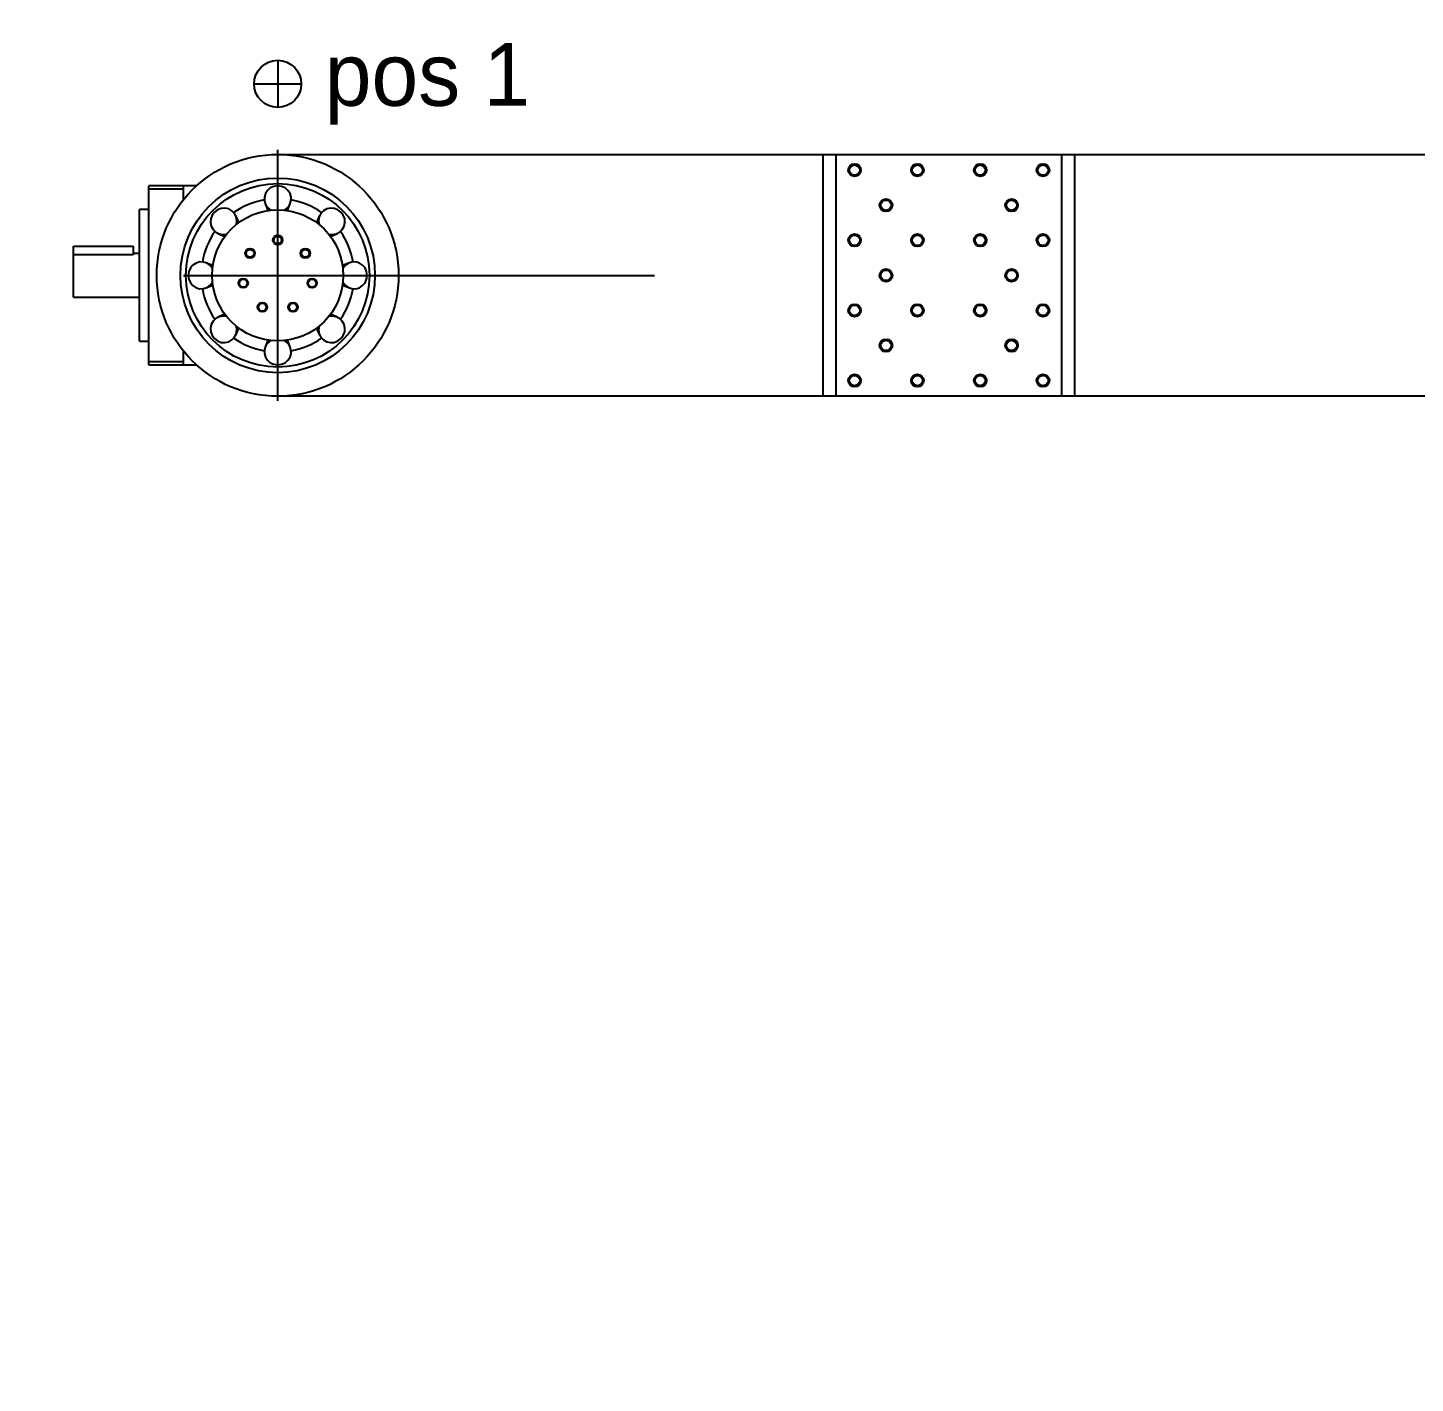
# Model space of a CAD drawing. Header units: millimetres. Extents: x 228 to 8791, y 273 to 5008.
# Drawn here: x 7075.8 to 7517.7, y 3145.3 to 3576.9 of the extents above; entities that cross this region are included whole.
import ezdxf

# ---------------------------------------------------------------- set-up
doc = ezdxf.new("R2010")
doc.units = ezdxf.units.MM
doc.styles.get("Standard").update_dxf_attribs({"font": 'arial.ttf'})

msp = doc.modelspace()

# ---------------------------------------------------------------- linework, layer by layer
for p, q in [((7155.408, 3566.55), (7155.408, 3551.55)), ((7147.908, 3559.05), (7162.908, 3559.05)), ((7155.408, 3458.088), (7155.408, 3538.088)), ((7125.408, 3498.088), (7275.408, 3498.088))]:
    msp.add_line(p, q)
at = {"color": 7, "linetype": 'Continuous', "lineweight": 25}
for p, q in [((7155.408, 3536.588), (7623.658, 3536.588)), ((7329.158, 3459.588), (7329.158, 3536.588)), ((7333.158, 3536.588), (7333.158, 3459.588)), ((7405.158, 3459.588), (7405.158, 3536.588)), ((7409.158, 3536.588), (7409.158, 3459.588)), ((7129.524, 3526.588), (7114.408, 3526.588)), ((7114.408, 3469.588), (7114.408, 3526.588)), ((7114.408, 3525.588), (7125.408, 3525.588)), ((7125.408, 3522.218), (7125.408, 3526.588)), ((7114.408, 3519.088), (7111.408, 3519.088)), ((7111.408, 3477.088), (7111.408, 3519.088)), ((7151.399, 3520.988), (7152.267, 3518.733)), ((7158.549, 3518.733), (7159.418, 3520.988)), ((7143.031, 3514.907), (7142.051, 3517.116)), ((7168.766, 3517.116), (7167.785, 3514.907)), ((7136.38, 3511.445), (7138.589, 3510.465)), ((7172.227, 3510.465), (7174.436, 3511.445)), ((7090.408, 3491.088), (7090.408, 3507.388)), ((7090.408, 3507.388), (7109.408, 3507.388)), ((7109.408, 3504.626), (7090.408, 3504.626)), ((7109.408, 3507.388), (7109.408, 3504.626)), ((7111.408, 3505.088), (7109.408, 3505.088)), ((7134.764, 3501.229), (7132.508, 3502.097)), ((7178.308, 3502.097), (7176.053, 3501.229)), ((7132.508, 3494.078), (7134.764, 3494.947)), ((7176.053, 3494.947), (7178.308, 3494.078)), ((7090.408, 3491.088), (7111.408, 3491.088)), ((7138.589, 3485.711), (7136.38, 3484.73)), ((7174.436, 3484.73), (7172.227, 3485.711)), ((7142.051, 3479.06), (7143.031, 3481.269)), ((7167.785, 3481.269), (7168.766, 3479.06)), ((7111.408, 3477.088), (7114.408, 3477.088)), ((7125.408, 3469.588), (7125.408, 3473.958)), ((7152.267, 3477.443), (7151.399, 3475.188)), ((7159.418, 3475.188), (7158.549, 3477.443)), ((7125.408, 3470.588), (7114.408, 3470.588)), ((7114.408, 3469.588), (7129.524, 3469.588)), ((7623.658, 3459.588), (7155.408, 3459.588))]:
    msp.add_line(p, q, dxfattribs=at)
at = {"color": 7, "linetype": 'Continuous', "lineweight": 25, "flags": 128}
for points in [[(7157.571, 3518.858), (7158.538, 3519.608), (7159.242, 3520.595), (7159.626, 3521.737), (7159.658, 3522.937), (7159.334, 3524.096), (7158.681, 3525.117), (7157.755, 3525.913), (7156.633, 3526.42), (7155.408, 3526.593), (7154.184, 3526.42), (7153.061, 3525.913), (7152.135, 3525.117), (7151.483, 3524.096), (7151.159, 3522.937), (7151.19, 3521.737), (7151.574, 3520.595), (7152.279, 3519.608), (7153.245, 3518.858)], [(7142.251, 3514.304), (7142.404, 3515.518), (7142.204, 3516.714), (7141.669, 3517.793), (7140.842, 3518.664), (7139.793, 3519.254), (7138.61, 3519.514), (7137.392, 3519.423), (7136.241, 3518.987), (7135.252, 3518.244), (7134.509, 3517.255), (7134.073, 3516.104), (7133.982, 3514.886), (7134.242, 3513.703), (7134.832, 3512.654), (7135.703, 3511.828), (7136.782, 3511.292), (7137.978, 3511.092), (7139.192, 3511.245)], [(7171.624, 3511.245), (7172.838, 3511.092), (7174.035, 3511.292), (7175.113, 3511.828), (7175.984, 3512.654), (7176.574, 3513.703), (7176.835, 3514.886), (7176.743, 3516.104), (7176.308, 3517.255), (7175.565, 3518.244), (7174.576, 3518.987), (7173.424, 3519.423), (7172.206, 3519.514), (7171.023, 3519.254), (7169.975, 3518.664), (7169.148, 3517.793), (7168.612, 3516.714), (7168.413, 3515.518), (7168.565, 3514.304)], [(7134.638, 3500.251), (7133.888, 3501.217), (7132.901, 3501.922), (7131.759, 3502.306), (7130.559, 3502.337), (7129.4, 3502.013), (7128.38, 3501.361), (7127.583, 3500.435), (7127.077, 3499.313), (7126.903, 3498.088), (7127.077, 3496.863), (7127.583, 3495.741), (7128.38, 3494.815), (7129.4, 3494.163), (7130.559, 3493.838), (7131.759, 3493.87), (7132.901, 3494.254), (7133.888, 3494.958), (7134.638, 3495.925)], [(7176.178, 3495.925), (7176.929, 3494.958), (7177.916, 3494.254), (7179.057, 3493.87), (7180.258, 3493.838), (7181.416, 3494.163), (7182.437, 3494.815), (7183.234, 3495.741), (7183.74, 3496.863), (7183.914, 3498.088), (7183.74, 3499.313), (7183.234, 3500.435), (7182.437, 3501.361), (7181.416, 3502.013), (7180.258, 3502.337), (7179.057, 3502.306), (7177.916, 3501.922), (7176.929, 3501.217), (7176.178, 3500.251)], [(7139.192, 3484.931), (7137.978, 3485.084), (7136.782, 3484.884), (7135.703, 3484.348), (7134.832, 3483.522), (7134.242, 3482.473), (7133.982, 3481.29), (7134.073, 3480.072), (7134.509, 3478.92), (7135.252, 3477.932), (7136.241, 3477.188), (7137.392, 3476.753), (7138.61, 3476.661), (7139.793, 3476.922), (7140.842, 3477.512), (7141.669, 3478.383), (7142.204, 3479.462), (7142.404, 3480.658), (7142.251, 3481.872)], [(7168.565, 3481.872), (7168.413, 3480.658), (7168.612, 3479.462), (7169.148, 3478.383), (7169.975, 3477.512), (7171.023, 3476.922), (7172.206, 3476.661), (7173.424, 3476.753), (7174.576, 3477.188), (7175.565, 3477.932), (7176.308, 3478.92), (7176.743, 3480.072), (7176.835, 3481.29), (7176.574, 3482.473), (7175.984, 3483.522), (7175.113, 3484.348), (7174.035, 3484.884), (7172.838, 3485.084), (7171.624, 3484.931)], [(7153.245, 3477.318), (7152.279, 3476.568), (7151.574, 3475.58), (7151.19, 3474.439), (7151.159, 3473.239), (7151.483, 3472.08), (7152.135, 3471.059), (7153.061, 3470.263), (7154.184, 3469.756), (7155.408, 3469.583), (7156.633, 3469.756), (7157.755, 3470.263), (7158.681, 3471.059), (7159.334, 3472.08), (7159.658, 3473.239), (7159.626, 3474.439), (7159.242, 3475.58), (7158.538, 3476.568), (7157.571, 3477.318)]]:
    msp.add_lwpolyline(points, dxfattribs=at)
msp.add_circle((7155.408, 3559.05), 7.5)
at = {"color": 7, "linetype": 'Continuous', "lineweight": 25}
for centre, radius in [((7155.408, 3498.088), 38.5), ((7339.158, 3531.588), 2.025), ((7339.158, 3531.588), 1.65), ((7359.158, 3531.588), 2.025), ((7359.158, 3531.588), 1.65), ((7379.158, 3531.588), 2.025), ((7379.158, 3531.588), 1.65), ((7399.158, 3531.588), 2.025), ((7399.158, 3531.588), 1.65), ((7155.408, 3498.088), 30.99), ((7155.408, 3498.088), 29.207), ((7349.158, 3520.421), 2.025), ((7389.158, 3520.421), 2.025), ((7155.408, 3498.088), 20.882), ((7349.158, 3520.421), 1.65), ((7389.158, 3520.421), 1.65), ((7155.408, 3509.338), 1.513), ((7155.408, 3509.338), 1.25), ((7339.158, 3509.255), 2.025), ((7339.158, 3509.255), 1.65), ((7359.158, 3509.255), 2.025), ((7359.158, 3509.255), 1.65), ((7379.158, 3509.255), 2.025), ((7379.158, 3509.255), 1.65), ((7399.158, 3509.255), 2.025), ((7399.158, 3509.255), 1.65), ((7146.613, 3505.102), 1.513), ((7146.613, 3505.102), 1.25), ((7164.204, 3505.102), 1.513), ((7164.204, 3505.102), 1.25), ((7349.158, 3498.088), 2.025), ((7389.158, 3498.088), 2.025), ((7144.44, 3495.585), 1.513), ((7144.44, 3495.585), 1.25), ((7166.376, 3495.585), 1.513), ((7166.376, 3495.585), 1.25), ((7349.158, 3498.088), 1.65), ((7389.158, 3498.088), 1.65), ((7150.527, 3487.952), 1.513), ((7150.527, 3487.952), 1.25), ((7160.289, 3487.952), 1.513), ((7160.289, 3487.952), 1.25), ((7339.158, 3486.921), 2.025), ((7339.158, 3486.921), 1.65), ((7359.158, 3486.921), 2.025), ((7359.158, 3486.921), 1.65), ((7379.158, 3486.921), 2.025), ((7379.158, 3486.921), 1.65), ((7399.158, 3486.921), 2.025), ((7399.158, 3486.921), 1.65), ((7349.158, 3475.755), 2.025), ((7349.158, 3475.755), 1.65), ((7389.158, 3475.755), 2.025), ((7389.158, 3475.755), 1.65), ((7339.158, 3464.588), 2.025), ((7339.158, 3464.588), 1.65), ((7359.158, 3464.588), 2.025), ((7359.158, 3464.588), 1.65), ((7379.158, 3464.588), 2.025), ((7379.158, 3464.588), 1.65), ((7399.158, 3464.588), 2.025), ((7399.158, 3464.588), 1.65)]:
    msp.add_circle(centre, radius, dxfattribs=at)
msp.add_arc((7730.408, 2848.088), 1225, 30, 180)
for start, end in [(100.07571, 124.92429), (100.07571, 124.92429), (55.07571, 79.92429), (55.07571, 79.92429), (145.07571, 169.92429), (145.07571, 169.92429), (10.07571, 34.92429), (10.07571, 34.92429), (190.07571, 214.92429), (190.07571, 214.92429), (325.07571, 349.92429), (325.07571, 349.92429), (235.07571, 259.92429), (235.07571, 259.92429), (280.07571, 304.92429), (280.07571, 304.92429)]:
    msp.add_arc((7155.408, 3498.088), 24.376, start, end, dxfattribs=at)

# ---------------------------------------------------------------- texts
at = {"insert": (7170.408, 3559.05), "char_height": 20, "attachment_point": 4}
msp.add_mtext_dynamic_manual_height_columns('{\\Ftxt|c0;pos 1}', width=99.24141, gutter_width=12.5, heights=[0], dxfattribs=at)

doc.saveas('drawing.dxf')
